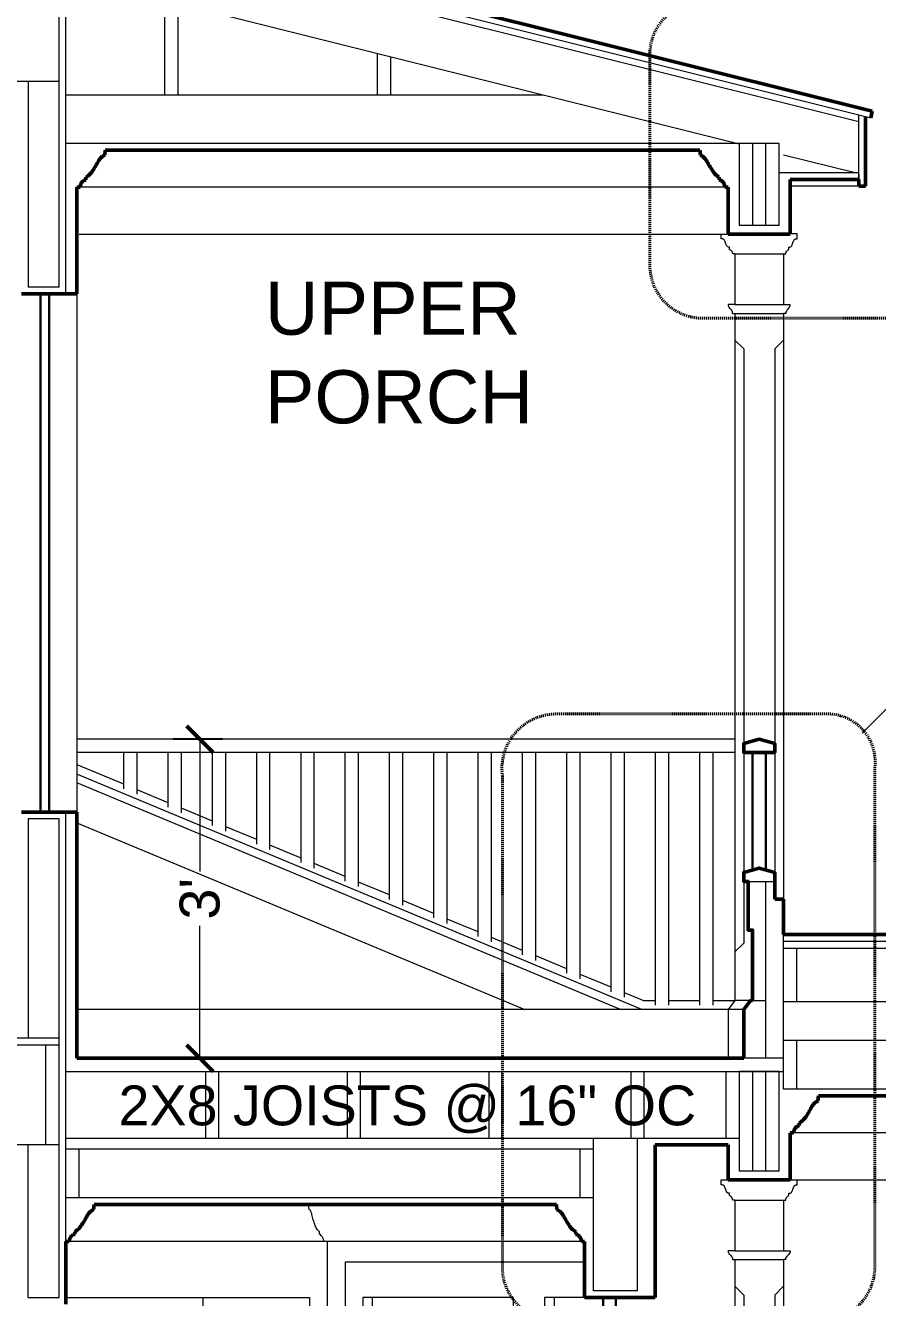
# Model space of a CAD drawing. Header units: inches. Extents: x -4969 to 16721, y 2489 to 24693.
# Drawn here: x 7515.5 to 7611.6, y 4995.2 to 5138.7 of the extents above; entities that cross this region are included whole.
import ezdxf

# ---------------------------------------------------------------- set-up
doc = ezdxf.new("R2010")
doc.units = ezdxf.units.IN
doc.header["$MEASUREMENT"] = 0
doc.linetypes.add('DASHED2', pattern=[0.375, 0.25, -0.125])
doc.layers.get('0').update_dxf_attribs({"lineweight": 5})
for name, color, linetype, lineweight in [('1', 1, 'Continuous', 9), ('2', 6, 'Continuous', 20), ('3', 3, 'Continuous', 30), ('5', 4, 'Continuous', 50), ('A-DIMSx', 7, 'Continuous', 9), ('A-LINK', 7, 'Continuous', 40), ('A-TEXTx', 7, 'Continuous', 20)]:
    doc.layers.add(name, color=color, linetype=linetype, lineweight=lineweight)
doc.styles.get("Standard").update_dxf_attribs({"font": 'Arial.ttf'})
doc.dimstyles.get("Standard").update_dxf_attribs({"dimtxt": 3, "dimasz": 2, "dimexe": 0.03125, "dimexo": 0.0625, "dimgap": 0.03125, "dimtad": 0, "dimtoh": 1, "dimdec": 4, "dimlfac": 0.99985, "dimzin": 0, "dimdsep": 46, "dimlunit": 4, "dimtxsty": 'Standard', "dimblk": 'ARCHTICK', "dimblk1": 'ARCHTICK', "dimblk2": 'ARCHTICK', "dimcen": 0.09, "dimclrt": 256, "dimadec": 0, "dimazin": 0, "dimtfac": 1, "dimtdec": 4, "dimtofl": 0, "dimtmove": 0, "dimatfit": 3, "dimfxl": 1, "dimtolj": 1, "dimtzin": 0, "dimarcsym": 0})

# ---------------------------------------------------------------- blocks, each defined once
blk = doc.blocks.new('CROWN small azek')
at = {"layer": '2', "linetype": 'Continuous'}
for p, q in [((3478.77, 4471.7), (3478.77, 4472.27)), ((3477.23, 4469.99), (3477.47, 4469.99)), ((3477.84, 4470.49), (3477.84, 4470.75))]:
    blk.add_line(p, q, dxfattribs=at)
for points, knots in [([(3477.84, 4470.75), (3477.91, 4470.76), (3477.98, 4470.77), (3478.08, 4470.81), (3478.16, 4470.9), (3478.2, 4471), (3478.24, 4471.11), (3478.28, 4471.22), (3478.31, 4471.33), (3478.36, 4471.43), (3478.4, 4471.54), (3478.47, 4471.62), (3478.55, 4471.67), (3478.65, 4471.7), (3478.71, 4471.7), (3478.77, 4471.7)], [0.0155755, 0.0155755, 0.0155755, 0.0155755, 0.0913028, 0.1674337, 0.240804, 0.3221473, 0.4016041, 0.479934, 0.5587836, 0.63986, 0.7243935, 0.7885425, 0.8553172, 0.923465, 0.9867831, 0.9867831, 0.9867831, 0.9867831]), ([(3477.47, 4469.99), (3477.48, 4470.04), (3477.49, 4470.12), (3477.53, 4470.21), (3477.57, 4470.28), (3477.63, 4470.36), (3477.71, 4470.42), (3477.78, 4470.46), (3477.84, 4470.49)], [0.002479, 0.002479, 0.002479, 0.002479, 0.1892867, 0.3469333, 0.4813355, 0.6000559, 0.7825047, 0.9879342, 0.9879342, 0.9879342, 0.9879342])]:
    blk.add_open_spline(points, degree=3, knots=knots, dxfattribs=at)
blk = doc.blocks.new('Column 01')
at = {"layer": '1', "ltscale": 0.25}
for p, q in [((4502.26, 4335.99), (4493.68, 4335.99)), ((4500.72, 4333.71), (4495.22, 4333.71)), ((4500.72, 4327.99), (4495.22, 4327.99)), ((4500.72, 4326.99), (4495.22, 4326.99)), ((4496.22, 4322.99), (4496.22, 4241.96)), ((4499.72, 4322.99), (4499.72, 4241.96)), ((4496.22, 4241.96), (4495.22, 4240.96)), ((4499.72, 4241.96), (4500.72, 4240.96)), ((4494.47, 4234.46), (4501.47, 4234.46)), ((4495.22, 4235.46), (4500.72, 4235.46))]:
    blk.add_line(p, q, dxfattribs=at)
at = {"layer": '1', "lineweight": 5, "ltscale": 0.25}
for p, q in [((4496.22, 4322.99), (4495.22, 4323.99)), ((4500.72, 4323.99), (4499.72, 4322.99))]:
    blk.add_line(p, q, dxfattribs=at)
at = {"layer": '2'}
for p, q in [((4495.22, 4333.71), (4495.22, 4327.99)), ((4500.72, 4333.71), (4500.72, 4327.99)), ((4495.22, 4326.99), (4495.22, 4235.46)), ((4500.72, 4326.99), (4500.72, 4235.46)), ((4494.47, 4234.46), (4495.22, 4235.46)), ((4494.47, 4234.46), (4494.47, 4228.96)), ((4500.72, 4235.46), (4501.47, 4234.46)), ((4501.47, 4234.46), (4501.47, 4228.96))]:
    blk.add_line(p, q, dxfattribs=at)
at = {"layer": '2', "ltscale": 0.25}
for p, q in [((4495.22, 4327.99), (4494.47, 4327.99)), ((4500.72, 4327.99), (4501.47, 4327.99)), ((4494.97, 4326.99), (4495.22, 4326.99)), ((4500.97, 4326.99), (4500.72, 4326.99))]:
    blk.add_line(p, q, dxfattribs=at)
for centre, start, end in [((4495.08, 4327.98), 179.1702, 233.9599), ((4500.86, 4327.98), 306.0401, 0.8298), ((4494.36, 4327), 359.1702, 53.9599), ((4501.58, 4327), 126.0401, 180.8298)]:
    blk.add_arc(centre, 0.607, start, end, dxfattribs=at)
at = {"layer": '3', "ltscale": 0.25, "xscale": -1}
blk.add_blockref('CROWN small azek', (7972.45, -136.28), dxfattribs=at)
at = {"layer": '3', "ltscale": 0.25}
blk.add_blockref('CROWN small azek', (1023.49, -136.28), dxfattribs=at)
blk = doc.blocks.new('_ArchTick')
at = {"color": 0, "linetype": 'ByBlock', "lineweight": 0, "const_width": 0.15}
blk.add_lwpolyline([(-0.5, -0.5), (0.5, 0.5)], dxfattribs=at)
blk = doc.blocks.new('*D631')
at = {"layer": 'A-DIMSx', "color": 0, "lineweight": -2, "ltscale": 0.1, "transparency": 16777216}
for p, q in [((7513.77, 4995.18), (7500.77, 4995.18)), ((7518.02, 4941.18), (7500.77, 4941.18))]:
    blk.add_line(p, q, dxfattribs=at)
at = {"layer": 'A-DIMSx', "color": 0, "lineweight": 5, "ltscale": 0.1, "transparency": 16777216}
for p, q in [((7503.77, 4995.18), (7503.77, 4975.26)), ((7503.77, 4941.18), (7503.77, 4961.11))]:
    blk.add_line(p, q, dxfattribs=at)
at = {"layer": 'Defpoints', "color": 0, "ltscale": 0.1, "transparency": 16777216}
for p in [(7503.77, 4995.18), (7515.77, 4995.18), (7520.02, 4941.18)]:
    blk.add_point(p, dxfattribs=at)
at = {"layer": 'A-DIMSx', "color": 0, "lineweight": 5, "ltscale": 0.1, "transparency": 16777216, "xscale": 3, "yscale": 3, "zscale": 3}
for p, rotation in [((7503.77, 4995.18), 90), ((7503.77, 4941.18), 270)]:
    blk.add_blockref('_ArchTick', p, dxfattribs=dict(at, rotation=rotation))
at = {"layer": 'A-DIMSx', "ltscale": 0.1, "transparency": 16777216, "insert": (7503.77, 4968.18), "char_height": 4.5, "attachment_point": 5, "rotation": 90}
blk.add_mtext('\\A1;4\'-6"', dxfattribs=at)
blk = doc.blocks.new('*D873')
at = {"layer": 'A-DIMSx', "color": 0, "lineweight": -2, "ltscale": 0.1, "transparency": 16777216}
for p, q in [((7537.7, 5058.18), (7532.14, 5058.18)), ((7537.7, 5022.18), (7532.14, 5022.18))]:
    blk.add_line(p, q, dxfattribs=at)
at = {"layer": 'A-DIMSx', "color": 0, "lineweight": 5, "ltscale": 0.1, "transparency": 16777216}
for p, q in [((7535.14, 5058.18), (7535.14, 5043.25)), ((7535.14, 5022.18), (7535.14, 5037.12))]:
    blk.add_line(p, q, dxfattribs=at)
at = {"layer": 'Defpoints', "color": 0, "ltscale": 0.1, "transparency": 16777216}
for p in [(7535.14, 5058.18), (7539.7, 5058.18), (7539.7, 5022.18)]:
    blk.add_point(p, dxfattribs=at)
at = {"layer": 'A-DIMSx', "color": 0, "lineweight": 5, "ltscale": 0.1, "transparency": 16777216, "xscale": 3, "yscale": 3, "zscale": 3}
for p, rotation in [((7535.14, 5058.18), 90), ((7535.14, 5022.18), 270)]:
    blk.add_blockref('_ArchTick', p, dxfattribs=dict(at, rotation=rotation))
at = {"layer": 'A-DIMSx', "ltscale": 0.1, "transparency": 16777216, "insert": (7535.14, 5040.18), "char_height": 4.5, "attachment_point": 5, "rotation": 90}
blk.add_mtext("\\A1;3'", dxfattribs=at)

msp = doc.modelspace()

# ---------------------------------------------------------------- linework, layer by layer
at = {"layer": '1'}
for p, q in [((7530.0272021, 5148.5159066), (7610.8539568, 5128.3094316)), ((7529.6421511, 5147.8390865), (7609.5199665, 5127.8698439)), ((7520.019948, 5108.4343083), (7520.019948, 5144.3402971)), ((7531.1421339, 5141.5926342), (7531.1421339, 5130.9033192)), ((7531.1421339, 5141.5926342), (7596.0199656, 5125.3731763)), ((7519.269948, 5109.1843083), (7519.269948, 5140.8402974)), ((7532.6421339, 5141.2176342), (7532.6421339, 5130.9033192)), ((7555.1421339, 5135.5926342), (7555.1421339, 5130.9033192)), ((7556.6421339, 5135.2176342), (7556.6421339, 5130.9033192)), ((7327.2699656, 5132.4343083), (7519.2699656, 5132.4343083)), ((7401.912425, 5132.4343083), (7519.2699656, 5132.4343083)), ((7515.769948, 5132.4343083), (7515.769948, 5109.1843083)), ((7520.0199656, 5130.9033192), (7573.8993938, 5130.9033192)), ((7609.5199655, 5121.1370128), (7609.5199666, 5128.6429257)), ((7600.5199656, 5125.4033192), (7520.0199656, 5125.4033192)), ((7596.0199656, 5125.4033192), (7596.0199656, 5116.1533192)), ((7597.5199656, 5125.4033192), (7597.5199656, 5116.1533192)), ((7599.0199656, 5116.1533192), (7599.0199656, 5125.4033192)), ((7600.5199656, 5116.1533192), (7600.5199656, 5125.4033192)), ((7601.0199654, 5124.1231763), (7609.2327272, 5122.0699859)), ((7609.5199657, 5122.0699859), (7600.5199656, 5122.0699859)), ((7609.5199656, 5121.9033192), (7609.5199656, 5121.0699859)), ((7609.5199665, 5120.5699859), (7601.769965, 5120.5699859)), ((7600.5199656, 5116.1533192), (7596.0199656, 5116.1533192)), ((7519.269948, 5109.1843083), (7515.769948, 5109.1843083)), ((7595.5199656, 5058.1843083), (7521.269948, 5058.1843083)), ((7595.5199656, 5056.6843083), (7521.269948, 5056.6843083)), ((7526.5199656, 5056.6843083), (7526.5199656, 5052.600975)), ((7528.0199656, 5056.6843083), (7528.0199656, 5051.975975)), ((7531.5199656, 5056.6843083), (7531.5199656, 5050.5176417)), ((7533.0199656, 5056.6843083), (7533.0199656, 5049.8926417)), ((7536.5199656, 5056.6843083), (7536.5199656, 5048.4343083)), ((7538.0199656, 5056.6843083), (7538.0199656, 5047.8093083)), ((7541.5199656, 5056.6843083), (7541.5199656, 5046.350975)), ((7543.0199656, 5056.6843083), (7543.0199656, 5045.725975)), ((7546.5199656, 5056.6843083), (7546.5199656, 5044.2676417)), ((7548.0199656, 5056.6843083), (7548.0199656, 5043.6426417)), ((7551.5199656, 5056.6843083), (7551.5199656, 5042.1843083)), ((7553.0199656, 5056.6843083), (7553.0199656, 5041.5593083)), ((7556.5199656, 5056.6843083), (7556.5199656, 5040.100975)), ((7558.0199656, 5056.6843083), (7558.0199656, 5039.475975)), ((7561.5199656, 5056.6843083), (7561.5199656, 5038.0176417)), ((7563.0199656, 5056.6843083), (7563.0199656, 5037.3926417)), ((7566.5199656, 5056.6843083), (7566.5199656, 5035.9343083)), ((7568.0199656, 5056.6843083), (7568.0199656, 5035.3093083)), ((7571.5199656, 5056.6843083), (7571.5199656, 5033.850975)), ((7573.0199656, 5056.6843083), (7573.0199656, 5033.225975)), ((7576.5199656, 5056.6843083), (7576.5199656, 5031.7676417)), ((7578.0199656, 5056.6843083), (7578.0199656, 5031.1426417)), ((7581.5199656, 5056.6843083), (7581.5199656, 5029.6843083)), ((7583.0199656, 5056.6843083), (7583.0199656, 5029.0593083)), ((7586.5199656, 5056.6843083), (7586.5199656, 5028.1843083)), ((7588.0199656, 5056.6843083), (7588.0199656, 5028.1843083)), ((7591.5199656, 5056.6843083), (7591.5199656, 5028.1843083)), ((7593.0199656, 5056.6843083), (7593.0199656, 5028.1843083)), ((7521.269948, 5055.330149), (7526.5199656, 5053.1426417)), ((7585.0199656, 5027.6843083), (7521.269948, 5054.2468157)), ((7582.6199656, 5027.6843083), (7521.269948, 5053.2468157)), ((7528.0199656, 5052.5176417), (7531.5199656, 5051.0593083)), ((7520.0199669, 5001.5132422), (7520.0199518, 5049.9343083)), ((7533.0199656, 5050.4343083), (7536.5199656, 5048.975975)), ((7519.269948, 5049.1843083), (7515.769948, 5049.1843083)), ((7515.769948, 5049.1843083), (7515.769948, 5024.4343083)), ((7519.269948, 4995.1843083), (7519.269948, 5049.1843083)), ((7521.269948, 5048.7468157), (7571.8199656, 5027.6843083)), ((7538.0199656, 5048.350975), (7541.5199656, 5046.8926417)), ((7543.0199656, 5046.2676417), (7546.5199656, 5044.8093083)), ((7548.0199656, 5044.1843083), (7551.5199656, 5042.725975)), ((7553.0199656, 5042.100975), (7556.5199656, 5040.6426417)), ((7558.0199656, 5040.0176417), (7561.5199656, 5038.5593083)), ((7563.0199656, 5037.9343083), (7566.5199656, 5036.475975)), ((7568.0199656, 5035.850975), (7571.5199656, 5034.3926417)), ((7573.0199656, 5033.7676417), (7576.5199656, 5032.3093083)), ((7578.0199656, 5031.6843083), (7581.5199656, 5030.225975)), ((7583.0199656, 5029.600975), (7585.2199656, 5028.6843083)), ((7585.2199656, 5028.6843083), (7586.5199656, 5028.6843083)), ((7588.0199656, 5028.6843083), (7591.5199656, 5028.6843083)), ((7593.0199656, 5028.6843083), (7595.5199656, 5028.6843083)), ((7594.7699656, 5027.6843083), (7521.269948, 5027.6843083)), ((7519.2699656, 4995.1843083), (7519.2699656, 5025.9343083)), ((7519.2699656, 5024.4343083), (7327.2699656, 5024.4343083)), ((7327.2699656, 5023.6843083), (7519.2699656, 5023.6843083)), ((7517.7699656, 5012.4343083), (7517.7699656, 5023.6843083)), ((7675.3993938, 5024.1843083), (7601.0199656, 5024.1843083)), ((7520.0199609, 5020.6843083), (7601.0199656, 5020.6843083)), ((7535.7699656, 5020.6843083), (7535.7699656, 5013.1843083)), ((7537.2699656, 5013.1843083), (7537.2699656, 5020.6843083)), ((7551.7699656, 5020.6843083), (7551.7699656, 5013.1843083)), ((7553.2699656, 5013.1843083), (7553.2699656, 5020.6843083)), ((7567.7699656, 5020.6843083), (7567.7699656, 5013.1843083)), ((7569.2699656, 5013.1843083), (7569.2699656, 5020.6843083)), ((7583.7699656, 5020.6843083), (7583.7699656, 5013.1843083)), ((7585.2699656, 5013.1843083), (7585.2699656, 5020.6843083)), ((7594.5199656, 5020.6843083), (7594.5199656, 5013.1843083)), ((7596.0199656, 5020.6843083), (7596.0199656, 5009.4343083)), ((7600.5199656, 5020.6843083), (7596.0199656, 5020.6843083)), ((7597.5199656, 5020.6843083), (7597.5199656, 5009.4343083)), ((7599.0199656, 5009.4343083), (7599.0199656, 5020.6843083)), ((7600.5199656, 5009.4343083), (7600.5199656, 5020.6843083)), ((7696.5199656, 5018.6843083), (7601.0199656, 5018.6843083)), ((7519.2699656, 5012.4343083), (7327.2699656, 5012.4343083)), ((7520.0199635, 5013.1843083), (7596.0199656, 5013.1843083)), ((7579.5702182, 5011.9343083), (7520.0199654, 5011.9343083)), ((7600.5199656, 5009.4343083), (7596.0199656, 5009.4343083)), ((7602.5601751, 5008.4652974), (7689.9797559, 5008.4652974)), ((7579.5702182, 5006.4343083), (7520.0199654, 5006.4343083)), ((7584.5199656, 4995.9343083), (7579.5702182, 4995.9343083))]:
    msp.add_line(p, q, dxfattribs=at)
at = {"layer": '1', "ltscale": 0.25}
for p, q in [((7594.3984466, 5120.4822531), (7521.6414835, 5120.4822531)), ((7595.5199656, 5112.9370846), (7601.0199654, 5112.9370848)), ((7521.269948, 5108.4343083), (7521.269948, 5049.9343083)), ((7595.5199656, 5107.2152974), (7601.0199656, 5107.2152974)), ((7595.5199656, 5106.2152974), (7601.0199656, 5106.2152974)), ((7596.5199656, 5102.2152974), (7596.5199656, 5035.1843083)), ((7600.0199656, 5102.2152974), (7600.0199656, 5042.1462867)), ((7599.0199656, 5022.1843083), (7599.0199656, 5042.1462867)), ((7596.5199656, 5035.1843083), (7595.5199656, 5034.1843083)), ((7601.0199656, 5018.6843083), (7601.0199656, 5036.1462867)), ((7662.2699656, 5035.355718), (7601.0199656, 5035.355718)), ((7662.2699656, 5034.5651492), (7601.0199656, 5034.5651492)), ((7602.5199656, 5028.5607844), (7602.5199656, 5034.5651492)), ((7597.2699656, 5028.6843083), (7595.5199656, 5028.6843083)), ((7597.5199656, 5028.6843083), (7599.0199656, 5028.6843083)), ((7662.2699656, 5028.5607844), (7601.0199656, 5028.5607844)), ((7596.5199656, 5027.6843083), (7594.7699656, 5027.6843083)), ((7602.5199656, 5018.6843083), (7602.5199656, 5024.1843083)), ((7601.0199656, 5022.1843083), (7596.5199656, 5022.1843083)), ((7690.3984465, 5013.7632422), (7602.1414829, 5013.7632422)), ((7515.7699656, 4995.1843083), (7515.7699656, 5012.4343083)), ((7519.2699656, 4995.1843083), (7519.2699656, 5012.4343083)), ((7579.5702182, 4995.9343083), (7579.5702182, 5013.1843083)), ((7584.5199656, 4995.9343083), (7584.5199656, 5013.1843083)), ((7521.5199654, 5006.4343083), (7521.5199654, 5011.9343083)), ((7578.0702182, 5006.4343083), (7578.0702182, 5011.9343083)), ((7549.1380401, 5001.5132422), (7520.3914835, 5001.5132422)), ((7578.1987003, 5001.5132422), (7549.1297134, 5001.5132422)), ((7578.5702182, 4999.1843083), (7551.5264321, 4999.1843083)), ((7551.5264321, 4999.1843083), (7551.5264321, 4945.1843083)), ((7515.7699656, 4995.1843083), (7519.2699656, 4995.1843083)), ((7520.0199656, 4995.1843076), (7535.5199678, 4995.1843094)), ((7535.5199678, 4959.184309), (7535.5199678, 4995.1843094)), ((7535.5199678, 4995.184309), (7547.5199678, 4995.184309)), ((7547.5199678, 4995.184309), (7547.5199678, 4993.684309)), ((7554.6054139, 4995.1843083), (7554.6054139, 4947.1843083)), ((7575.1115105, 4995.1843083), (7575.1115105, 4947.1843083))]:
    msp.add_line(p, q, dxfattribs=at)
at = {"layer": '1', "lineweight": 5, "ltscale": 0.25}
for p, q in [((7595.5199656, 5103.2152974), (7596.5199656, 5102.2152974)), ((7600.0199656, 5102.2152974), (7601.0199656, 5103.2152974))]:
    msp.add_line(p, q, dxfattribs=at)
at = {"layer": '1', "ltscale": 0.25}
msp.add_lwpolyline([(7597.0199656, 5042.1462867), (7600.0199656, 5042.1462867)], dxfattribs=at)
at = {"layer": '2'}
for p, q in [((7521.5200265, 5115.1843083), (7594.7699652, 5115.1843083)), ((7602.5601751, 5115.2152974), (7601.7699649, 5115.2152974)), ((7595.5199651, 5112.9370846), (7595.5199656, 5107.2152974)), ((7601.0199654, 5112.9370848), (7601.0199656, 5107.2152974)), ((7595.5199656, 5106.2152974), (7595.5199656, 5028.6843083)), ((7601.0199656, 5106.2152974), (7601.0199656, 5040.1462867)), ((7595.5199656, 5028.6843083), (7594.7699656, 5027.6843083)), ((7594.7699656, 5027.6843083), (7594.7699656, 5022.1843083)), ((7547.4654306, 5005.1285186), (7547.4124757, 5005.6843083)), ((7548.6277836, 5002.342121), (7548.6277836, 5002.6150609)), ((7549.509558, 5001.5132422), (7549.1380401, 5001.5132422)), ((7549.509558, 5001.5132422), (7549.509558, 4945.1843083)), ((7553.5264321, 4995.1843083), (7553.5264321, 4947.1843083)), ((7570.4969948, 4995.1843083), (7553.5264321, 4995.1843083)), ((7570.4969948, 4995.1843083), (7570.4969948, 4947.1843083)), ((7574.0325288, 4995.1843083), (7574.0325288, 4947.1843083)), ((7578.5702182, 4995.1843083), (7574.0325288, 4995.1843083))]:
    msp.add_line(p, q, dxfattribs=at)
at = {"layer": '2', "ltscale": 0.25}
for p, q in [((7595.5199656, 5107.2152974), (7594.7699656, 5107.2152974)), ((7601.0199656, 5107.2152974), (7601.7699656, 5107.2152974)), ((7595.2699656, 5106.2152974), (7595.5199656, 5106.2152974)), ((7601.2699656, 5106.2152974), (7601.0199656, 5106.2152974))]:
    msp.add_line(p, q, dxfattribs=at)
at = {"layer": '2', "color": 152, "ltscale": 0.1}
msp.add_line((7609.8789021, 5058.8832482), (7620.4855039, 5069.48985), dxfattribs=at)
at = {"layer": '2', "ltscale": 0.25}
for centre, start, end in [((7595.3773701, 5107.2064996), 179.170172765, 233.959929589), ((7601.1625612, 5107.2064996), 306.040070411, 0.829827235), ((7594.6625612, 5106.2240952), 359.170172765, 53.959929589), ((7601.8773701, 5106.2240952), 126.040070411, 180.829827235)]:
    msp.add_arc(centre, 0.6074681, start, end, dxfattribs=at)
at = {"layer": '2'}
for points, knots in [([(7548.6277836, 5002.6150609), (7548.5248224, 5002.7281634), (7548.4198554, 5002.8468707), (7548.2782162, 5003.0490885), (7548.1592059, 5003.2898928), (7548.0722742, 5003.5513755), (7547.9859622, 5003.8266682), (7547.9046696, 5004.1156214), (7547.8287822, 5004.4011456), (7547.7633739, 5004.668791), (7547.69468, 5004.9015284), (7547.6108533, 5005.099766), (7547.4654306, 5005.1285186)], [0.02252924258, 0.02252924258, 0.02252924258, 0.02252924258, 0.0848948356, 0.16525381449, 0.24407818869, 0.32590546439, 0.41317453746, 0.50401511078, 0.5962486035, 0.67928693936, 0.75221584643, 0.99170471556, 0.99170471556, 0.99170471556, 0.99170471556]), ([(7549.1380401, 5001.5132422), (7549.1228476, 5001.6330524), (7549.1044094, 5001.7547429), (7549.0358018, 5001.9306785), (7548.9315553, 5002.0809329), (7548.8066426, 5002.1936738), (7548.6277836, 5002.342121)], [0.04595771603, 0.04595771603, 0.04595771603, 0.04595771603, 0.20058811132, 0.3838219169, 0.55899294445, 0.94144460866, 0.94144460866, 0.94144460866, 0.94144460866])]:
    msp.add_open_spline(points, degree=3, knots=knots, dxfattribs=at)
at = {"layer": '3'}
for p, q in [((7517.144948, 5049.9343083), (7517.144948, 5108.4343083)), ((7518.144948, 5049.9343083), (7518.144948, 5108.4343083)), ((7597.5199656, 5043.432001), (7597.5199656, 5056.6843083)), ((7599.0199656, 5043.432001), (7599.0199656, 5056.6843083)), ((7580.6675215, 4947.1358415), (7580.6675215, 4995.1843083)), ((7582.0817351, 4947.1358415), (7582.0817351, 4995.1843083))]:
    msp.add_line(p, q, dxfattribs=at)
at = {"layer": '5'}
for p, q in [((7530.4106386, 5149.1931303), (7611.0358567, 5129.037039)), ((7610.2699656, 5120.5699859), (7610.2699656, 5128.4554279)), ((7611.0358567, 5129.037039), (7610.8539568, 5128.3094316)), ((7524.4581792, 5124.6533192), (7524.4052243, 5124.0975295)), ((7524.4581792, 5124.6533192), (7591.5817508, 5124.6533192)), ((7591.5817508, 5124.6533192), (7591.6347057, 5124.0975295)), ((7522.27674, 5121.3111319), (7522.27674, 5121.5840719)), ((7593.76319, 5121.3111319), (7593.76319, 5121.5840719)), ((7601.7699649, 5115.1843083), (7601.769965, 5121.3199859)), ((7609.5199652, 5121.3199859), (7601.769965, 5121.3199859)), ((7609.5199665, 5120.5699859), (7609.5199652, 5121.3199859)), ((7521.2699656, 5120.4822531), (7521.6414835, 5120.4822531)), ((7521.2699656, 5120.4822531), (7521.2699656, 5108.4343083)), ((7594.7699644, 5120.4822531), (7594.3984466, 5120.4822531)), ((7594.7699643, 5120.4822531), (7594.7699652, 5115.1843083)), ((7610.2699656, 5120.5699859), (7609.5199665, 5120.5699859)), ((7594.7699652, 5115.1843083), (7601.7699649, 5115.1843083)), ((7521.269948, 5108.4343083), (7515.019948, 5108.4343083)), ((7521.269948, 5049.9343083), (7515.019948, 5049.9343083)), ((7521.269948, 5049.9343083), (7521.269948, 5022.1843083)), ((7600.0199656, 5042.1462867), (7600.0199656, 5040.1462867)), ((7600.0199656, 5040.1462867), (7601.0199656, 5040.1462867)), ((7601.0199656, 5036.1462867), (7601.0199656, 5040.1462867)), ((7662.2699656, 5036.1462867), (7601.0199656, 5036.1462867)), ((7596.5199656, 5027.6843083), (7596.5199656, 5026.1843083)), ((7596.5199656, 5022.1843083), (7596.5199656, 5026.1843083)), ((7596.5199656, 5022.1843083), (7521.269948, 5022.1843083)), ((7604.9052237, 5017.3785186), (7604.9581786, 5017.9343083)), ((7604.9581786, 5017.9343083), (7687.5817507, 5017.9343083)), ((7601.7699649, 5008.4652973), (7601.769965, 5013.7632422)), ((7601.769965, 5013.7632422), (7602.1414829, 5013.7632422)), ((7602.7767394, 5014.592121), (7602.7767394, 5014.8650609)), ((7586.519948, 4995.1843083), (7586.519948, 5012.4343083)), ((7586.519948, 5012.4343083), (7594.7699663, 5012.4343083)), ((7594.7699664, 5008.4652974), (7594.7699663, 5012.4343083)), ((7594.7699664, 5008.4652974), (7601.7699649, 5008.4652973)), ((7523.2081792, 5005.6843083), (7575.3820046, 5005.6843083)), ((7520.0199656, 5001.5132422), (7520.0199656, 4994.4343083)), ((7578.5702182, 4995.1843083), (7578.5702182, 5001.5132422)), ((7586.519948, 4995.1843083), (7578.5702182, 4995.1843083))]:
    msp.add_line(p, q, dxfattribs=at)
at = {"layer": '5', "linetype": 'Continuous'}
for p, q in [((7523.1552243, 5005.1285186), (7523.2081792, 5005.6843083)), ((7575.4349595, 5005.1285186), (7575.3820046, 5005.6843083)), ((7521.02674, 5002.342121), (7521.02674, 5002.6150609)), ((7577.5634438, 5002.342121), (7577.5634438, 5002.6150609)), ((7520.0199656, 5001.5132422), (7520.3914835, 5001.5132422)), ((7578.5702182, 5001.5132422), (7578.1987003, 5001.5132422))]:
    msp.add_line(p, q, dxfattribs=at)
at = {"layer": '5'}
for points in [[(7598.2699656, 5056.6843083), (7600.0199656, 5056.6843083), (7600.0199656, 5057.6843083), (7598.2699656, 5058.1843083), (7596.5199656, 5057.6843083), (7596.5199656, 5056.6843083), (7598.2699656, 5056.6843083)], [(7600.0199656, 5042.1462867), (7600.0199656, 5043.1462867), (7598.2699656, 5043.6462867), (7596.5199656, 5043.1462867), (7596.5199656, 5042.1462867), (7597.0199656, 5042.1462867), (7597.0199656, 5036.6462867), (7597.5199656, 5036.6462867), (7597.5199656, 5028.6843083)], [(7596.5199656, 5027.6843083), (7597.2699656, 5028.6843083), (7597.5199656, 5028.6843083)]]:
    msp.add_lwpolyline(points, dxfattribs=at)
for points, knots in [([(7522.27674, 5121.5840719), (7522.4054659, 5121.6666721), (7522.53758, 5121.7541671), (7522.7267308, 5121.9128355), (7522.9040107, 5122.1146325), (7523.0556569, 5122.3447058), (7523.2102789, 5122.588279), (7523.3635881, 5122.8463463), (7523.5107888, 5123.1025003), (7523.6432401, 5123.344097), (7523.7698302, 5123.5511248), (7523.9021082, 5123.7209118), (7524.0466408, 5123.8602461), (7524.2052238, 5123.977234), (7524.3182052, 5124.0459624), (7524.4052243, 5124.0975295)], [0.02252924258, 0.02252924258, 0.02252924258, 0.02252924258, 0.0848948356, 0.16525381449, 0.24407818869, 0.32590546439, 0.41317453746, 0.50401511078, 0.5962486035, 0.67928693936, 0.75221584643, 0.81459891015, 0.872600463, 0.93247186799, 0.99170471556, 0.99170471556, 0.99170471556, 0.99170471556]), ([(7593.76319, 5121.5840719), (7593.6344641, 5121.6666721), (7593.50235, 5121.7541671), (7593.3131993, 5121.9128355), (7593.1359194, 5122.1146325), (7592.9842731, 5122.3447058), (7592.8296511, 5122.588279), (7592.6763419, 5122.8463463), (7592.5291412, 5123.1025003), (7592.3966899, 5123.344097), (7592.2700998, 5123.5511248), (7592.1378218, 5123.7209118), (7591.9932892, 5123.8602461), (7591.8347063, 5123.977234), (7591.7217248, 5124.0459624), (7591.6347057, 5124.0975295)], [0.02252924258, 0.02252924258, 0.02252924258, 0.02252924258, 0.0848948356, 0.16525381449, 0.24407818869, 0.32590546439, 0.41317453746, 0.50401511078, 0.5962486035, 0.67928693936, 0.75221584643, 0.81459891015, 0.872600463, 0.93247186799, 0.99170471556, 0.99170471556, 0.99170471556, 0.99170471556]), ([(7521.6414835, 5120.4822531), (7521.656676, 5120.6020633), (7521.6751142, 5120.7237538), (7521.7437218, 5120.8996895), (7521.8479683, 5121.0499438), (7521.972881, 5121.1626847), (7522.0917684, 5121.2369096), (7522.173439, 5121.2712746), (7522.27674, 5121.3111319)], [0.04595771603, 0.04595771603, 0.04595771603, 0.04595771603, 0.20058811132, 0.3838219169, 0.55899294445, 0.69798130682, 0.84352384316, 0.94144460866, 0.94144460866, 0.94144460866, 0.94144460866]), ([(7594.3984466, 5120.4822531), (7594.383254, 5120.6020633), (7594.3648158, 5120.7237538), (7594.2962082, 5120.8996895), (7594.1919618, 5121.0499438), (7594.067049, 5121.1626847), (7593.9481616, 5121.2369096), (7593.8664911, 5121.2712746), (7593.76319, 5121.3111319)], [0.04595771603, 0.04595771603, 0.04595771603, 0.04595771603, 0.20058811132, 0.3838219169, 0.55899294445, 0.69798130682, 0.84352384316, 0.94144460866, 0.94144460866, 0.94144460866, 0.94144460866]), ([(7602.7767394, 5014.8650609), (7602.9054653, 5014.9476612), (7603.0375794, 5015.0351562), (7603.2267302, 5015.1938246), (7603.4040101, 5015.3956216), (7603.5556563, 5015.6256949), (7603.7102783, 5015.8692681), (7603.8635875, 5016.1273354), (7604.0107882, 5016.3834894), (7604.1432395, 5016.6250861), (7604.2698296, 5016.8321139), (7604.4021076, 5017.0019008), (7604.5466402, 5017.1412352), (7604.7052232, 5017.258223), (7604.8182046, 5017.3269515), (7604.9052237, 5017.3785186)], [0.02252924258, 0.02252924258, 0.02252924258, 0.02252924258, 0.0848948356, 0.16525381449, 0.24407818869, 0.32590546439, 0.41317453746, 0.50401511078, 0.5962486035, 0.67928693936, 0.75221584643, 0.81459891015, 0.872600463, 0.93247186799, 0.99170471556, 0.99170471556, 0.99170471556, 0.99170471556]), ([(7602.1414829, 5013.7632422), (7602.1566754, 5013.8830524), (7602.1751136, 5014.0047429), (7602.2437212, 5014.1806785), (7602.3479677, 5014.3309329), (7602.4728804, 5014.4436738), (7602.5917678, 5014.5178987), (7602.6734384, 5014.5522637), (7602.7767394, 5014.592121)], [0.04595771603, 0.04595771603, 0.04595771603, 0.04595771603, 0.20058811132, 0.3838219169, 0.55899294445, 0.69798130682, 0.84352384316, 0.94144460866, 0.94144460866, 0.94144460866, 0.94144460866])]:
    msp.add_open_spline(points, degree=3, knots=knots, dxfattribs=at)
at = {"layer": '5', "linetype": 'Continuous'}
for points, knots in [([(7521.02674, 5002.6150609), (7521.1554659, 5002.6976612), (7521.28758, 5002.7851562), (7521.4767308, 5002.9438246), (7521.6540107, 5003.1456216), (7521.8056569, 5003.3756949), (7521.9602789, 5003.6192681), (7522.1135881, 5003.8773354), (7522.2607888, 5004.1334894), (7522.3932401, 5004.3750861), (7522.5198302, 5004.5821139), (7522.6521082, 5004.7519008), (7522.7966408, 5004.8912352), (7522.9552238, 5005.008223), (7523.0682052, 5005.0769515), (7523.1552243, 5005.1285186)], [0.02252924258, 0.02252924258, 0.02252924258, 0.02252924258, 0.0848948356, 0.16525381449, 0.24407818869, 0.32590546439, 0.41317453746, 0.50401511078, 0.5962486035, 0.67928693936, 0.75221584643, 0.81459891015, 0.872600463, 0.93247186799, 0.99170471556, 0.99170471556, 0.99170471556, 0.99170471556]), ([(7577.5634438, 5002.6150609), (7577.4347178, 5002.6976612), (7577.3026038, 5002.7851562), (7577.113453, 5002.9438246), (7576.9361731, 5003.1456216), (7576.7845269, 5003.3756949), (7576.6299049, 5003.6192681), (7576.4765957, 5003.8773354), (7576.329395, 5004.1334894), (7576.1969437, 5004.3750861), (7576.0703536, 5004.5821139), (7575.9380755, 5004.7519008), (7575.793543, 5004.8912352), (7575.63496, 5005.008223), (7575.5219785, 5005.0769515), (7575.4349595, 5005.1285186)], [0.02252924258, 0.02252924258, 0.02252924258, 0.02252924258, 0.0848948356, 0.16525381449, 0.24407818869, 0.32590546439, 0.41317453746, 0.50401511078, 0.5962486035, 0.67928693936, 0.75221584643, 0.81459891015, 0.872600463, 0.93247186799, 0.99170471556, 0.99170471556, 0.99170471556, 0.99170471556]), ([(7520.3914835, 5001.5132422), (7520.406676, 5001.6330524), (7520.4251142, 5001.7547429), (7520.4937218, 5001.9306785), (7520.5979683, 5002.0809329), (7520.722881, 5002.1936738), (7520.8417684, 5002.2678987), (7520.923439, 5002.3022637), (7521.02674, 5002.342121)], [0.04595771603, 0.04595771603, 0.04595771603, 0.04595771603, 0.20058811132, 0.3838219169, 0.55899294445, 0.69798130682, 0.84352384316, 0.94144460866, 0.94144460866, 0.94144460866, 0.94144460866]), ([(7578.1987003, 5001.5132422), (7578.1835078, 5001.6330524), (7578.1650696, 5001.7547429), (7578.0964619, 5001.9306785), (7577.9922155, 5002.0809329), (7577.8673028, 5002.1936738), (7577.7484154, 5002.2678987), (7577.6667448, 5002.3022637), (7577.5634438, 5002.342121)], [0.04595771603, 0.04595771603, 0.04595771603, 0.04595771603, 0.20058811132, 0.3838219169, 0.55899294445, 0.69798130682, 0.84352384316, 0.94144460866, 0.94144460866, 0.94144460866, 0.94144460866])]:
    msp.add_open_spline(points, degree=3, knots=knots, dxfattribs=at)
at = {"layer": 'A-LINK', "color": 152, "linetype": 'DASHED2', "ltscale": 0.5, "flags": 128}
for points in [[(7618.0698424, 5135.4199845), (7618.0698424, 5111.6746356, -0.4142135624), (7612.0698424, 5105.6746356), (7591.9232305, 5105.6746356, -0.4142135624), (7585.9232305, 5111.6746356), (7585.9232305, 5135.4199845, -0.4142135624), (7591.9232305, 5141.4199845), (7612.0698424, 5141.4199845, -0.4142135624)], [(7569.283003, 5054.0420986), (7569.283003, 4998.6042101, 0.4142135624), (7575.283003, 4992.6042101), (7605.3112067, 4992.6042101, 0.4142135624), (7611.3112067, 4998.6042101), (7611.3112067, 5054.8627361, 0.4867470764), (7605.3112067, 5061.0336864), (7575.283003, 5061.0336864, 0.4484519039)]]:
    msp.add_lwpolyline(points, format="xyb", close=True, dxfattribs=at)

# ---------------------------------------------------------------- block references
at = {"layer": '3', "ltscale": 0.25, "xscale": -1}
for name, p in [('CROWN small azek', (11072.7535695, 642.9464408)), ('Column 01', (12096.2395925, 672.4783898))]:
    msp.add_blockref(name, p, dxfattribs=at)
at = {"layer": '3', "ltscale": 0.25}
msp.add_blockref('CROWN small azek', (4123.7863615, 642.9464408), dxfattribs=at)

# ---------------------------------------------------------------- texts
at = {"layer": 'A-TEXTx', "ltscale": 0.5, "insert": (7542.4792682, 5109.8168848), "char_height": 6, "width": 47.51527738, "attachment_point": 1}
msp.add_mtext('UPPER PORCH', dxfattribs=at)
at = {"layer": 'A-TEXTx', "ltscale": 0.25, "insert": (7591.1605062, 5016.412879), "char_height": 4.5, "width": 68.248657575, "attachment_point": 6}
msp.add_mtext('{2X8 JOISTS @ 16" OC}', dxfattribs=at)

# ---------------------------------------------------------------- dimensions: what is measured, and where the dimension line sits
at = {"layer": 'A-DIMSx', "ltscale": 0.1}
for base, p1, p2, picture, middle in [((7535.1404674, 5058.1843083), (7539.6980189, 5022.1843083), (7539.6980189, 5058.1843083), '*D873', (7535.1404674, 5040.1843083)), ((7503.7699656, 4995.1843083), (7520.0199656, 4941.1843083), (7515.7699656, 4995.1843083), '*D631', (7503.7699656, 4968.1843083))]:
    dim = msp.add_linear_dim(base=base, p1=p1, p2=p2, angle=90, dimstyle='Standard', override={"dimtxt": 4.5, "dimasz": 3, "dimexe": 3, "dimexo": 2, "dimgap": 1, "dimlfac": -47.9928, "dimlwd": 5}, dxfattribs=at)
    dim.commit()
    dim.dimension.update_dxf_attribs({"geometry": picture, "text_midpoint": middle})

doc.saveas('drawing.dxf')
